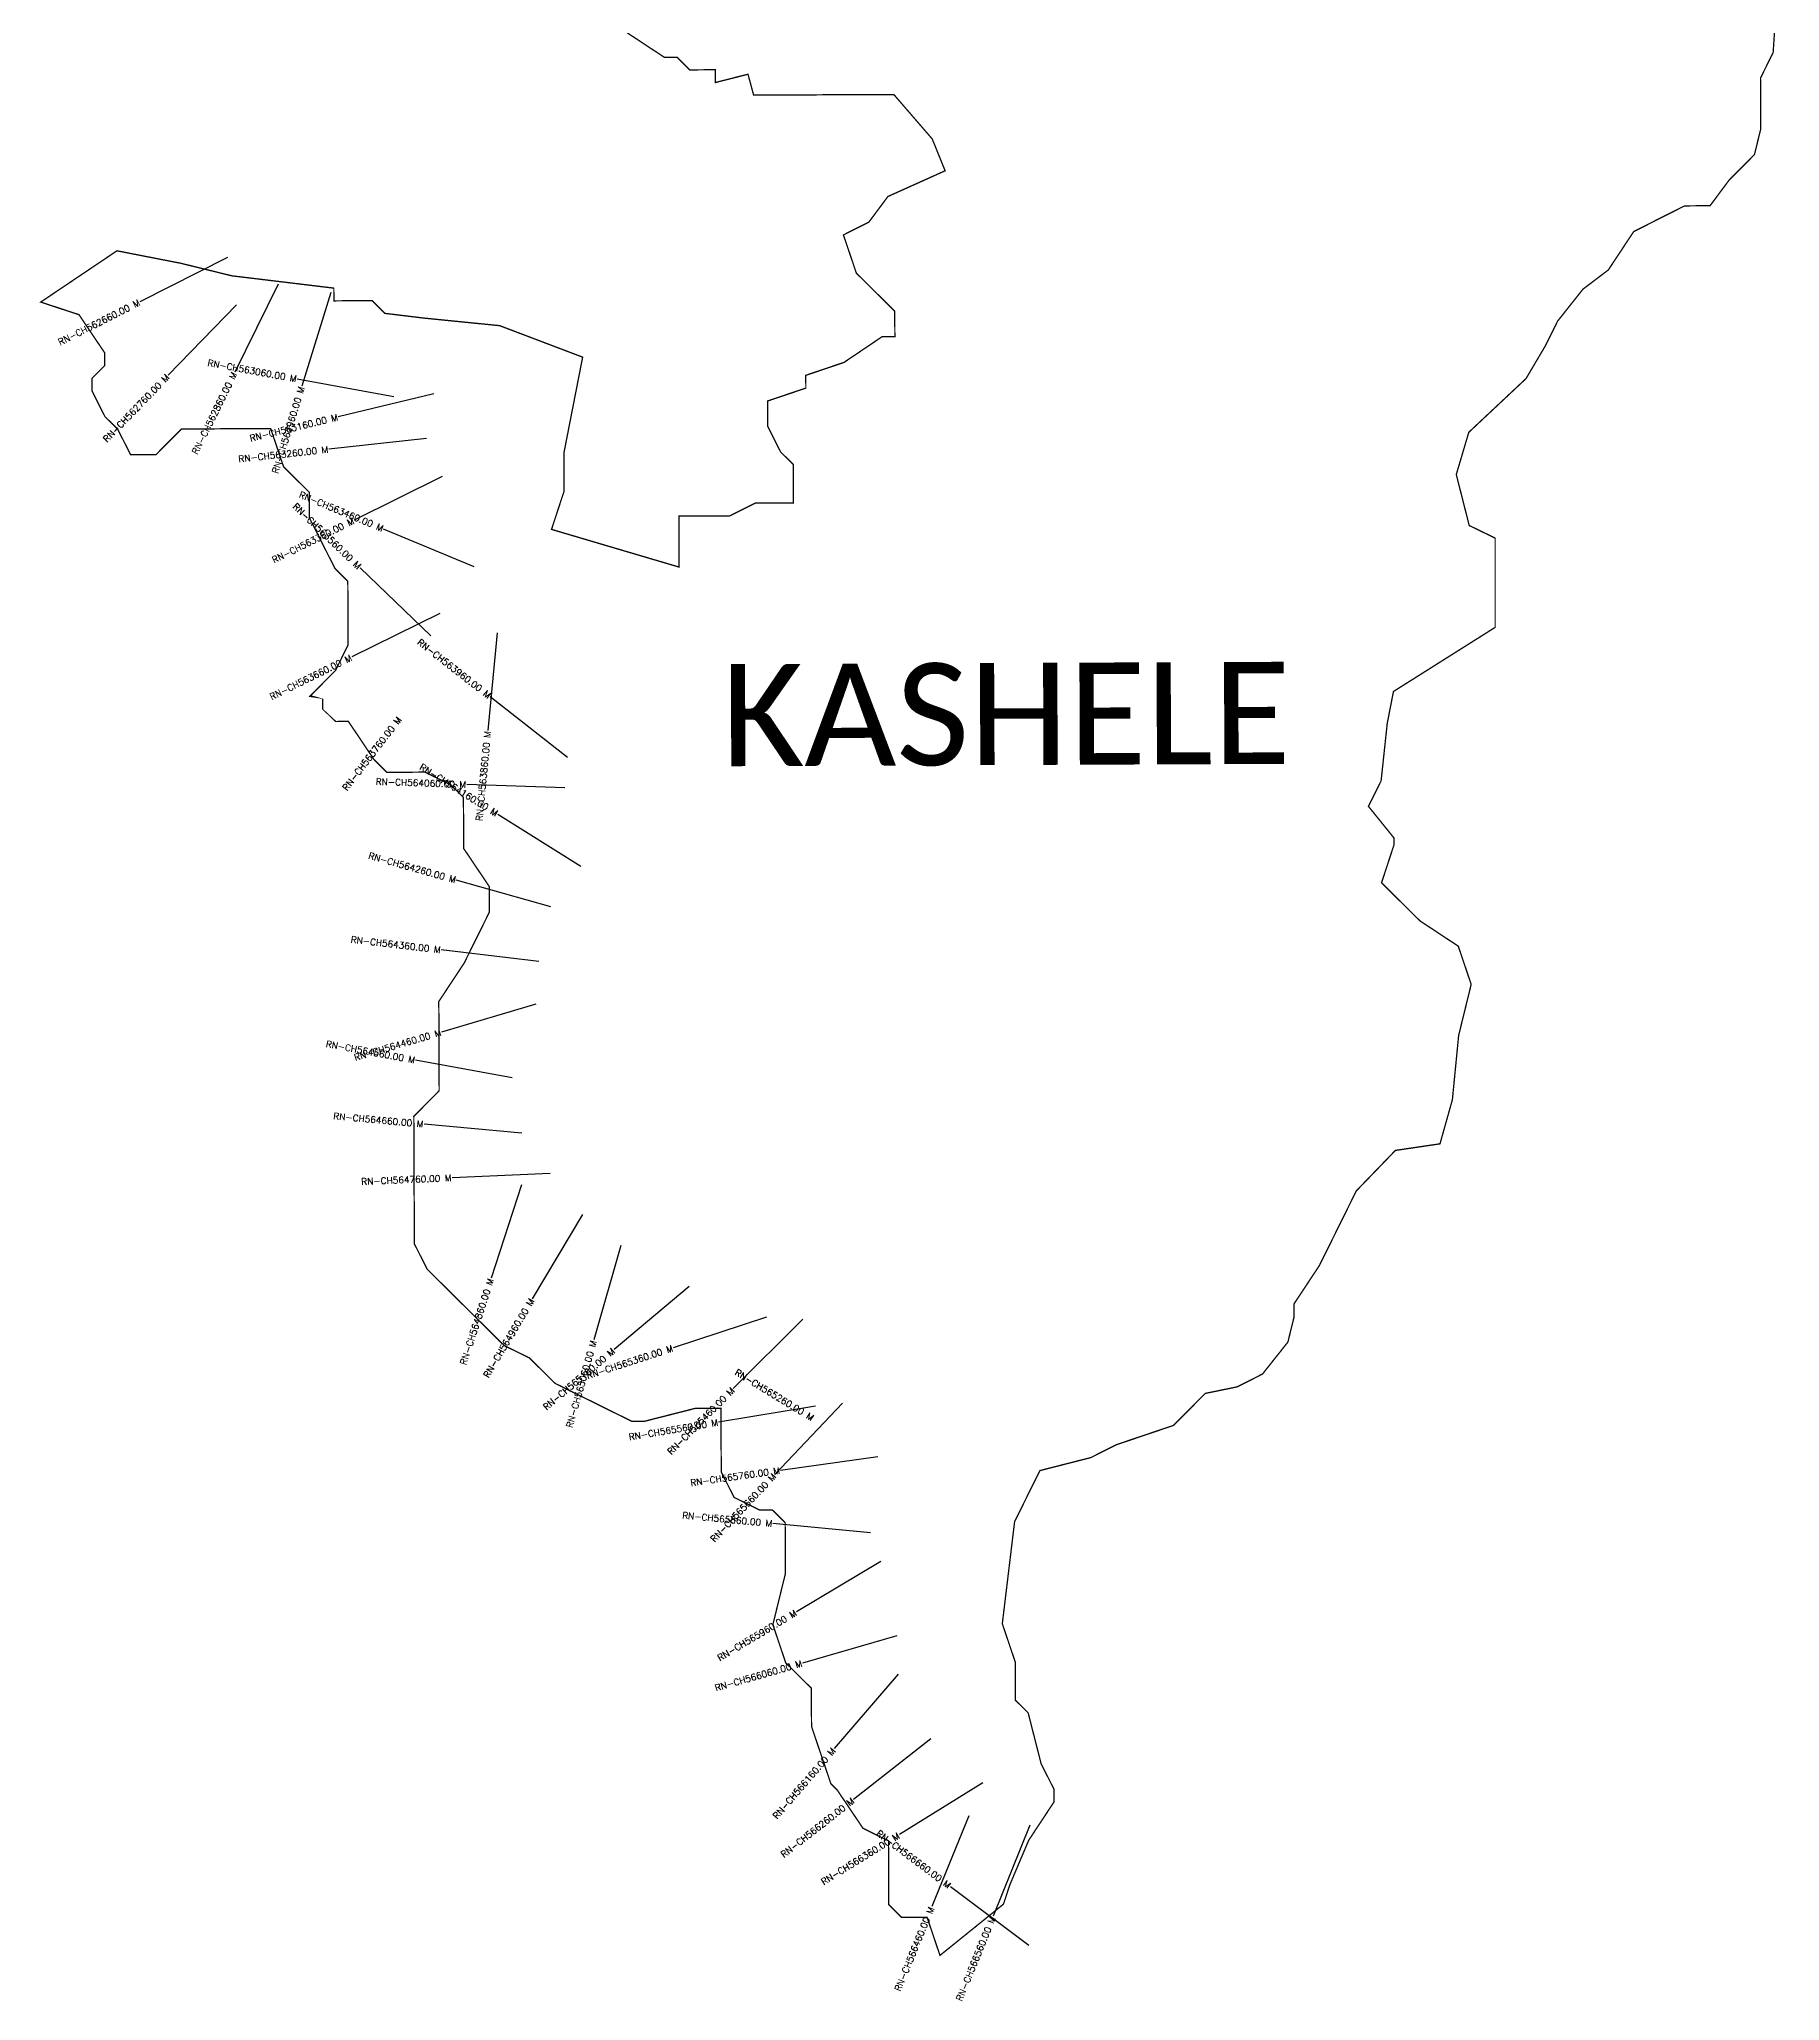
# Model space of a CAD drawing. Header units: metres. Extents: x 319332 to 322308, y 1847635 to 1853629.
# Drawn here: x 319332 to 321992, y 1847635 to 1850632 of the extents above; entities that cross this region are included whole.
import ezdxf
from ezdxf.enums import TextEntityAlignment as Align

# ---------------------------------------------------------------- set-up
doc = ezdxf.new("R2010")
doc.units = ezdxf.units.M
for name, color, linetype in [('CS', 134, 'Continuous'), ('CSMark', 6, 'Continuous'), ('VILLAGE NAME', 250, 'Continuous')]:
    doc.layers.add(name, color=color, linetype=linetype)
doc.styles.get("Standard").update_dxf_attribs({"font": 'simplex.shx'})

msp = doc.modelspace()

# ---------------------------------------------------------------- linework, layer by layer
at = {"color": 6, "const_width": 2, "flags": 128}
msp.add_lwpolyline([(321990.9787224122, 1850747.916428164), (321981.830078909, 1850611.53480097), (321962.5394097749, 1850572.481043326), (321962.870454369, 1850494.597353536), (321953.2787293497, 1850455.58482125), (321914.4731930647, 1850416.477329885), (321885.4250282688, 1850377.411312225), (321846.4831833739, 1850377.245789927), (321768.7359263668, 1850337.943562579), (321730.0132133167, 1850279.350541923), (321691.1956653604, 1850249.942118846), (321652.4608164664, 1850201.077380165), (321633.8374612045, 1850163.459885576), (321604.1341183803, 1850113.229322885), (321516.7533283717, 1850031.258074534), (321497.6283916403, 1849966.705545887), (321517.4160001838, 1849888.846127785), (321557.0493962995, 1849869.555458651), (321557.0493962995, 1849733.185967301), (321401.6373330018, 1849635.183624374), (321392.1162953735, 1849586.413844771), (321382.7606558695, 1849498.731433962), (321363.4115593611, 1849459.677427972), (321402.5894897713, 1849411.173071745), (321402.6309634752, 1849401.415700256), (321383.4229934032, 1849342.905627008), (321442.0987131211, 1849284.726598354), (321500.6917337768, 1849246.003885303), (321520.3963949127, 1849187.65921018), (321501.2711239029, 1849109.692821328), (321491.6491819561, 1849011.262236113), (321472.7320343603, 1848943.985345946), (321404.6179760763, 1848933.938279394), (321344.8923167413, 1848872.136146727), (321288.5082643002, 1848758.159465772), (321249.7855512501, 1848699.566445116), (321249.8683744851, 1848680.080915825), (321240.3058631529, 1848641.068507712), (321201.5416763989, 1848592.232858545), (321162.682654739, 1848572.581806957), (321113.9956983717, 1848562.617315295), (321065.5325675029, 1848513.74044077), (320978.0156789899, 1848484.154235379), (320939.12731947, 1848464.532273305), (320861.3265770879, 1848444.686485733), (320822.6865630999, 1848366.637149473), (320803.8925850297, 1848210.728643457), (320823.5972461656, 1848152.383968333), (320823.8455916975, 1848093.956594147), (320843.3848547091, 1848074.524550231), (320863.2306422813, 1847996.723807849), (320882.852604355, 1847957.835448329), (320882.9353034172, 1847938.379132725), (320844.2125903671, 1847879.78611207), (320815.2887225099, 1847811.477193629), (320805.6848616467, 1847782.192943318), (320708.6468113326, 1847703.866172011), (320688.8837228226, 1847762.21059879), (320649.9710916147, 1847762.045200665), (320630.373401229, 1847781.476996236), (320629.9594092272, 1847878.875429004), (320590.9640789572, 1847898.166346484), (320551.7446748432, 1847956.4280742), (320541.9459538231, 1847966.114758298), (320512.3596242595, 1848053.660860498), (320512.1112787275, 1848112.088234684), (320472.9745736757, 1848150.893646796), (320453.2699125398, 1848209.23832192), (320472.3951835496, 1848287.204710772), (320472.06389061, 1848365.146827936), (320452.524875944, 1848384.520444478), (320433.0393466529, 1848384.437621243), (320394.0148026958, 1848403.72841455), (320374.3928406221, 1848442.61677407), (320373.9788486204, 1848539.849560368), (320335.0077900384, 1848539.849560368), (320257.1483719364, 1848520.061951824), (320237.6920563325, 1848519.979252762), (320120.5889624286, 1848577.909935884), (320081.4525057224, 1848616.656920622), (320042.3984997326, 1848636.006017131), (319925.0470602968, 1848752.364074439), (319905.4250982231, 1848791.252433958), (319904.5973625651, 1848985.99087212), (319943.3443473032, 1849025.127328827), (319942.7647088316, 1849161.496820176), (319981.4874218816, 1849220.089840832), (320020.1274358696, 1849298.139177092), (320019.9617893998, 1849337.110235674), (319980.7423852858, 1849395.37196339), (319980.4404302061, 1849473.28499104), (319960.8720776801, 1849492.687697096), (319921.818320036, 1849511.97836623), (319863.3909458501, 1849511.730020698), (319843.8225933241, 1849531.132726754), (319804.6322787245, 1849589.42379233), (319785.1759631205, 1849589.341093268), (319765.4955736727, 1849608.714461464), (319765.4955736726, 1849628.229204442), (319746.0392580687, 1849628.14650538), (319784.8449185265, 1849667.224783058), (319804.1355876605, 1849706.278540702), (319803.7215956588, 1849803.67697347), (319784.1825809928, 1849823.050590012), (319744.8802294711, 1849900.827060706), (319744.7148313468, 1849939.739691914), (319705.578126295, 1849978.545104026), (319685.8734651591, 1850036.88977915), (319549.5039738091, 1850036.310140678), (319510.6983133513, 1849997.231863001), (319471.7856821435, 1849997.066464877), (319452.1055410411, 1850035.896148677), (319432.5662780295, 1850055.328192593), (319412.9445643013, 1850094.158124738), (319412.8616168937, 1850113.672867717), (319432.2352334354, 1850133.211882383), (319432.1522860278, 1850152.726625361), (319392.9328819138, 1850210.988353077), (319334.4228086657, 1850230.196323149), (319450.9465124435, 1850308.576704002), (319548.4276442736, 1850289.5343804), (319626.4233709855, 1850270.380019876), (319782.3612148614, 1850251.556952292), (319782.4439139236, 1850232.100636688), (319840.8712881095, 1850232.34898222), (319860.4103027756, 1850212.975365678), (319920.184410658, 1850205.747511659), (320035.7753727411, 1850194.205659296), (320162.5943644302, 1850146.073821367), (320134.0015411671, 1849999.881213136), (320134.2501350446, 1849941.395411575), (320115.0421649726, 1849882.885338327), (320310.0289486663, 1849825.285699799), (320309.6976557267, 1849903.227816964), (320387.6397728908, 1849903.559109903), (320426.5281324107, 1849923.181071977), (320484.7071610647, 1849923.429417509), (320484.7071610647, 1849981.856791695), (320465.1094706788, 1850001.288587265), (320445.4877569507, 1850040.118519411), (320445.3221104809, 1850079.089577993), (320503.6667856047, 1850098.794239129), (320503.583838197, 1850118.308982107), (320561.9285133208, 1850138.013643243), (320620.190241037, 1850177.315994764), (320639.7046314536, 1850177.398940673), (320639.5393375453, 1850216.287053346), (320580.8636178274, 1850274.466082), (320561.1005293173, 1850332.810508779), (320599.9888888372, 1850352.432470853), (320629.0369294604, 1850391.5277022), (320716.5123442695, 1850430.87127908), (320696.8199431503, 1850479.458458542), (320638.1319634157, 1850547.394982858), (320423.8787822758, 1850546.484299793), (320415.2663321474, 1850578.368151114), (320365.3687090277, 1850565.692269864), (320365.2857616201, 1850585.207012843), (320326.314703038, 1850585.041366373), (320306.7172609978, 1850604.414734569), (320287.2609453939, 1850604.332035507), (320228.6679247381, 1850643.054748557)], dxfattribs=at)
at = {"layer": 'CS'}
for p, q in [((319620.0134138476, 1850298.435030614), (319486.1287904424, 1850230.79696725)), ((319697.4081880247, 1850257.774426109), (319631.0012784577, 1850123.274900602)), ((319777.787164379, 1850244.967473897), (319733.5237045743, 1850101.647042255)), ((319633.6887874722, 1850226.078946866), (319529.2462231041, 1850118.413953725)), ((319873.9176789428, 1850085.437964883), (319726.3932485502, 1850112.577280227)), ((319934.9473987212, 1850090.187190419), (319789.2027101716, 1850054.712047577)), ((319923.890075363, 1850021.566354433), (319774.7737079283, 1850005.308772723)), ((319947.728292776, 1849963.761179229), (319813.3538107351, 1849897.101606951)), ((319996.869071348, 1849825.790643034), (319858.3770289947, 1849883.409686802)), ((319930.6516479115, 1849720.15461814), (319822.4400332406, 1849824.030729206)), ((319944.2541681075, 1849754.531940843), (319809.8448555541, 1849687.942627143)), ((320031.8142896762, 1849724.931717625), (320017.5820782595, 1849575.608430231)), ((320139.6597528093, 1849534.536386101), (320021.4399306343, 1849626.862296033)), ((320135.3564228693, 1849488.151499067), (319985.4371052473, 1849493.070666044)), ((320159.9017017847, 1849367.793987066), (320032.7848736569, 1849447.426342341)), ((320113.810705496, 1849306.025190493), (319969.4844346716, 1849346.889937524)), ((320095.441049916, 1849222.847551988), (319946.4529525918, 1849240.241426074)), ((320090.9013367744, 1849157.380877172), (319947.0626624111, 1849114.831661464)), ((320054.8000467416, 1849044.613134047), (319907.2770078689, 1849071.760012353)), ((320069.6050906269, 1848960.364295443), (319920.2228127957, 1848973.963378866)), ((320113.0827479796, 1848898.444524169), (319963.2166641616, 1848892.107575293)), ((320069.1831201626, 1848881.547893771), (320022.6988420479, 1848738.932284919)), ((320162.6104831983, 1848836.011928969), (320085.7023514876, 1848707.228625405)), ((320220.6930375159, 1848788.629204629), (320179.8475449916, 1848644.297483444)), ((320325.3196157528, 1848726.010977975), (320210.5124417375, 1848629.47439012)), ((320443.735127012, 1848678.915898996), (320301.1396447632, 1848632.369916976)), ((320498.8343369711, 1848675.970422124), (320392.7890194381, 1848569.883709339)), ((320518.285001099, 1848543.365426921), (320370.3299090369, 1848518.68161172)), ((320559.4601845233, 1848547.688782274), (320456.2476095501, 1848438.84410226)), ((320613.5459482718, 1848465.854048545), (320464.9913097433, 1848445.081004193)), ((320602.6546153159, 1848349.62404335), (320453.3086704976, 1848363.616497256)), ((320618.0855808178, 1848305.616652607), (320489.27911609, 1848228.747317731)), ((320642.8059818426, 1848192.041680529), (320498.6390415981, 1848150.618337587)), ((320644.7076989891, 1848133.456253362), (320546.8365552014, 1848019.784624476)), ((320694.5115274565, 1848034.987388992), (320576.5672323414, 1847942.309758197)), ((320774.0865145057, 1847967.392095515), (320646.5500337541, 1847888.433586932)), ((320752.8406108375, 1847917.271436537), (320696.0301001014, 1847778.44576935)), ((320846.083657767, 1847902.672068368), (320789.7248077574, 1847763.662428323)), ((320844.5491085197, 1847718.896125167), (320724.4749740423, 1847808.79719429))]:
    msp.add_line(p, q, dxfattribs=at)

# ---------------------------------------------------------------- texts
at = {"layer": 'CSMark'}
for s, rotation, p in [('RN-CH562660.00 M', 26.8027526456134, (319485.2362262864, 1850230.346046828)), ('RN-CH563060.00 M', 349.5761373646441, (319725.4097523476, 1850112.758208996)), ('RN-CH562760.00 M', 45.87039503787013, (319528.5499393416, 1850117.696187104)), ('RN-CH562860.00 M', 63.72290747260286, (319630.5585657273, 1850122.378237098)), ('RN-CH562960.00 M', 72.83708182661927, (319733.2286148423, 1850100.69157271)), ('RN-CH563160.00 M', 13.680115298495, (319788.2310789147, 1850054.475546625)), ('RN-CH563260.00 M', 6.222161595966762, (319773.779598812, 1850005.200388845)), ('RN-CH563560.00 M', 316.1710789267781, (319821.7186224762, 1849824.723236613)), ('RN-CH563460.00 M', 337.4104485327183, (319857.4537487123, 1849883.793813761)), ('RN-CH563360.00 M', 26.38477495334064, (319812.4579808548, 1849896.657209803)), ('RN-CH563960.00 M', 322.0112988307061, (320020.6517984865, 1849627.4778021)), ('RN-CH563660.00 M', 26.35482136229049, (319808.9487934704, 1849687.498698385)), ('RN-CH563760.00 M', 52.4390682224312, (319882.8625290411, 1849594.872245003)), ('RN-CH563860.00 M', 84.55550575745669, (320017.48719685, 1849574.612941648)), ('RN-CH564060.00 M', 358.1206796600099, (319984.4376431298, 1849493.103460491)), ('RN-CH564160.00 M', 327.9349076830015, (320031.9374281361, 1849447.95722471)), ('RN-CH564260.00 M', 344.1909846161078, (319968.5222595328, 1849347.162369171)), ('RN-CH564360.00 M', 353.3410489573359, (319945.4596986097, 1849240.357385234)), ('RN-CH564460.00 M', 16.47885290779267, (319946.1037379153, 1849114.548000026)), ('RN-CH564560.00 M', 349.5732000349439, (319906.2935209431, 1849071.940991542)), ('RN-CH564660.00 M', 354.7983904695575, (319919.2269309435, 1848974.054039423)), ('RN-CH564760.00 M', 2.421256758946617, (319962.2175569361, 1848892.065328967)), ('RN-CH564860.00 M', 71.94708588560171, (320022.3889468605, 1848737.981514194)), ('RN-CH564960.00 M', 59.15476337955461, (320085.1896306095, 1848706.370070048)), ('RN-CH565160.00 M', 40.05908636850627, (320209.7470605774, 1848628.830812868)), ('RN-CH565060.00 M', 74.1986282774841, (320179.5752417081, 1848643.335271969)), ('RN-CH565360.00 M', 18.07770538953402, (320300.1890082149, 1848632.059610429)), ('RN-CH565460.00 M', 45.01118064610095, (320392.0820506546, 1848569.176464587)), ('RN-CH565560.00 M', 9.471603371882154, (320369.3435417564, 1848518.517052952)), ('RN-CH565760.00 M', 7.960302733066724, (320464.0009454864, 1848444.942517231)), ('RN-CH565660.00 M', 46.52138159215081, (320455.559525717, 1848438.11847106)), ('RN-CH565860.00 M', 354.6474944126772, (320452.3130308655, 1848363.709780282)), ('RN-CH565960.00 M', 30.82797743447379, (320488.4204063251, 1848228.234855499)), ('RN-CH566060.00 M', 16.03089338287006, (320497.6779286632, 1848150.342181967)), ('RN-CH566160.00 M', 49.27158630722613, (320546.1840809095, 1848019.026813617)), ('RN-CH566260.00 M', 38.15936304897891, (320575.7809370407, 1847941.691907325)), ('RN-CH566360.00 M', 31.76186844270423, (320645.6997905491, 1847887.907196875)), ('RN-CH566660.00 M', 323.1773237792963, (320723.6744798124, 1847809.396534751)), ('RN-CH566460.00 M', 67.74454475162325, (320695.6513633632, 1847777.520264902)), ('RN-CH566560.00 M', 67.9308294312868, (320789.3490820907, 1847762.735697389))]:
    msp.add_text(s, height=10, rotation=rotation, dxfattribs=at).set_placement(p, align=Align.MIDDLE_RIGHT)
msp.add_text('RN-CH565260.00 M', height=10, rotation=328.7443937509071, dxfattribs=at).set_placement((320396.5456350025, 1848596.059736571), align=Align.MIDDLE_LEFT)
at = {"layer": 'VILLAGE NAME', "insert": (320374.350474734, 1849676.937886517), "char_height": 155.9893812134608, "attachment_point": 1, "rotation": 0.2435342226010066}
msp.add_mtext_dynamic_manual_height_columns('{\\fCalibri|b0|i0|c0|p34;KASHELE}', width=1337.276902575752, gutter_width=779.9469060673039, heights=[0], dxfattribs=at)

doc.saveas('drawing.dxf')
